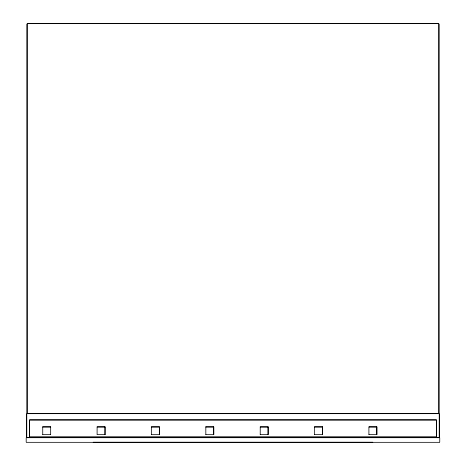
<?xml version="1.0" encoding="UTF-8"?>
<svg xmlns="http://www.w3.org/2000/svg" width="466" height="466" viewBox="0 0 466 466"><rect width="100%" height="100%" fill="white"/><g stroke="black" fill="none" stroke-linecap="round" stroke-linejoin="round"><path stroke-width="0.7" d="M439.747 442.024L439.753 437.906M42.732 426.967L42.744 434.638M50.666 434.638L50.678 426.967M105.036 434.609L97.103 434.638L97.103 426.938L105.007 426.914L97.155 426.903M151.456 426.967L151.491 434.609M205.821 426.967L205.826 434.638M213.754 434.638L213.76 426.967M260.244 434.673L268.125 434.609L268.113 426.967L260.244 426.938L260.214 434.609M314.544 426.967L314.55 434.638M368.903 426.967L368.903 434.609M368.967 434.638L376.843 434.609L376.837 426.938L368.967 426.903L376.813 426.914M42.767 426.914L50.643 426.914M151.491 426.914L159.366 426.914M159.366 434.662L151.52 434.673M205.85 426.914L213.731 426.914M213.702 434.673L205.85 434.662M260.214 426.914L268.09 426.914M314.573 426.914L322.455 426.914M322.455 434.662L314.602 434.638M439.578 442.327L26.422 442.327M27.558 23.393L438.442 23.393M27.558 23.655L438.442 23.655M27.115 413.412L438.885 413.412M27.115 413.668L438.885 413.668M29.766 419.883L436.234 419.883M29.766 419.977L436.234 419.977M42.796 426.914L50.613 426.914M151.52 426.938L159.337 426.914M205.879 426.914L213.702 426.938L213.731 434.609M314.602 426.914L322.42 426.938M50.613 434.638L42.767 434.662M29.766 437.009L436.234 437.009M29.766 437.108L436.234 437.108M26.603 437.551L439.397 437.551M26.603 437.702L439.397 437.702M93.2 442.228L372.8 442.228M93.293 442.618L372.707 442.618M268.113 426.938L268.09 434.609M439.496 414.024L439.496 437.487M439.234 414.024L439.234 437.487M439.054 24.005L439.054 413.493M438.797 24.005L438.797 413.493M436.467 420.111L436.467 436.875M436.368 420.111L436.368 436.875M376.813 426.967L376.837 434.609M29.632 420.111L29.632 436.875M29.533 420.111L29.533 436.875M27.203 24.005L27.203 413.493M26.946 24.005L26.946 413.493M26.766 414.024L26.766 437.487M26.504 414.024L26.504 437.487M26.189 437.906L26.189 442.024M159.401 434.609L159.366 426.967L159.389 434.609M322.484 434.609L322.455 426.967L322.484 434.609M105.036 426.967L105.007 434.609L105.036 426.967"/></g></svg>
